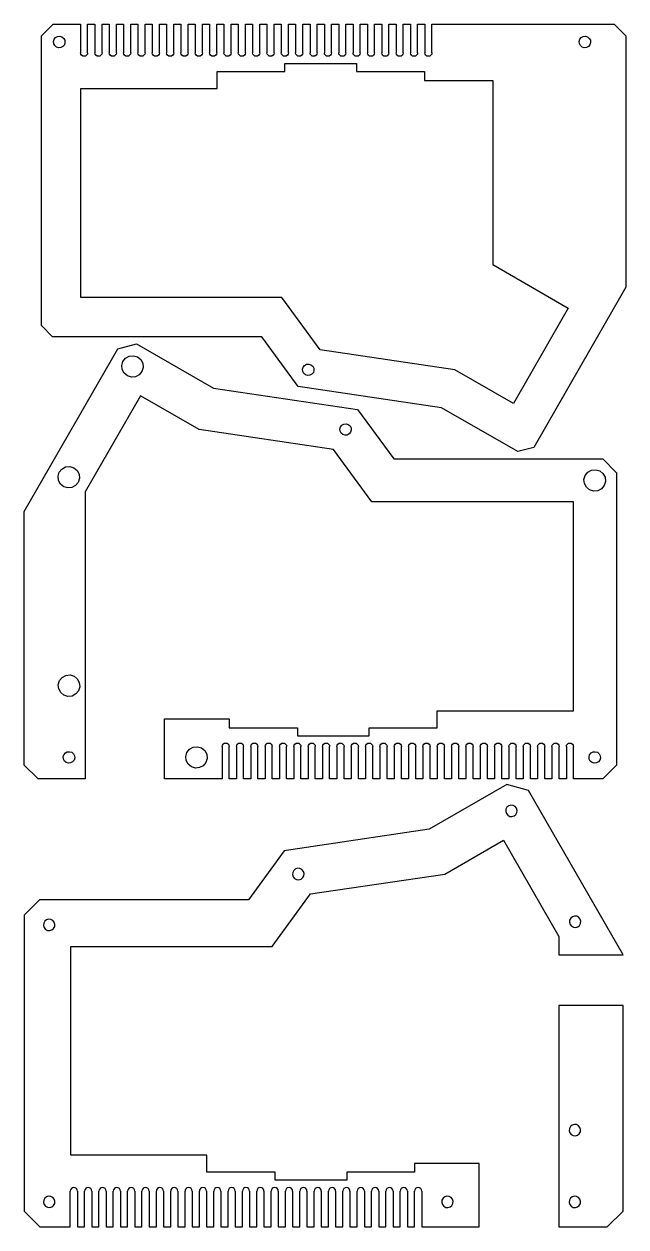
# Model space of a CAD drawing. Header units: millimetres. Extents: x 5 to 388, y 53 to 389.
# Drawn here: x 220.6 to 388.4, y 52.9 to 388.5 of the extents above; entities that cross this region are included whole.
import ezdxf

# ---------------------------------------------------------------- set-up
doc = ezdxf.new("R2010")
doc.units = ezdxf.units.MM

msp = doc.modelspace()

# ---------------------------------------------------------------- linework, layer by layer
at = {"color": 7, "linetype": 'Continuous'}
for p, q in [((225.41, 385.23), (228.66, 388.47)), ((228.66, 388.47), (236.32, 388.47)), ((236.32, 388.47), (236.32, 380.47)), ((238.32, 388.47), (240.32, 388.47)), ((238.32, 380.47), (238.32, 388.47)), ((240.32, 388.47), (240.32, 380.47)), ((242.32, 388.47), (244.32, 388.47)), ((242.32, 380.47), (242.32, 388.47)), ((244.32, 388.47), (244.32, 380.47)), ((246.32, 388.47), (248.32, 388.47)), ((246.32, 380.47), (246.32, 388.47)), ((248.32, 388.47), (248.32, 380.47)), ((250.32, 388.47), (252.32, 388.47)), ((250.32, 380.47), (250.32, 388.47)), ((252.32, 388.47), (252.32, 380.47)), ((254.32, 388.47), (256.32, 388.47)), ((254.32, 380.47), (254.32, 388.47)), ((256.32, 388.47), (256.32, 380.47)), ((258.32, 388.47), (260.32, 388.47)), ((258.32, 380.47), (258.32, 388.47)), ((260.32, 388.47), (260.32, 380.47)), ((262.32, 388.47), (264.32, 388.47)), ((262.32, 380.47), (262.32, 388.47)), ((264.32, 388.47), (264.32, 380.47)), ((266.32, 388.47), (268.32, 388.47)), ((266.32, 380.47), (266.32, 388.47)), ((268.32, 388.47), (268.32, 380.47)), ((270.32, 388.47), (272.32, 388.47)), ((270.32, 380.47), (270.32, 388.47)), ((272.32, 388.47), (272.32, 380.47)), ((274.32, 388.47), (276.32, 388.47)), ((274.32, 380.47), (274.32, 388.47)), ((276.32, 388.47), (276.32, 380.47)), ((278.32, 388.47), (280.32, 388.47)), ((278.32, 380.47), (278.32, 388.47)), ((280.32, 388.47), (280.32, 380.47)), ((282.32, 388.47), (284.32, 388.47)), ((282.32, 380.47), (282.32, 388.47)), ((284.32, 388.47), (284.32, 380.47)), ((286.32, 388.47), (288.32, 388.47)), ((286.32, 380.47), (286.32, 388.47)), ((288.32, 388.47), (288.32, 380.47)), ((290.32, 388.47), (292.32, 388.47)), ((290.32, 380.47), (290.32, 388.47)), ((292.32, 388.47), (292.32, 380.47)), ((294.32, 388.47), (296.32, 388.47)), ((294.32, 380.47), (294.32, 388.47)), ((296.32, 388.47), (296.32, 380.47)), ((298.32, 388.47), (300.32, 388.47)), ((298.32, 380.47), (298.32, 388.47)), ((300.32, 388.47), (300.32, 380.47)), ((302.32, 388.47), (304.32, 388.47)), ((302.32, 380.47), (302.32, 388.47)), ((304.32, 388.47), (304.32, 380.47)), ((306.32, 388.47), (308.32, 388.47)), ((306.32, 380.47), (306.32, 388.47)), ((308.32, 388.47), (308.32, 380.47)), ((310.32, 388.47), (312.32, 388.47)), ((310.32, 380.47), (310.32, 388.47)), ((312.32, 388.47), (312.32, 380.47)), ((314.32, 388.47), (316.32, 388.47)), ((314.32, 380.47), (314.32, 388.47)), ((316.32, 388.47), (316.32, 380.47)), ((318.32, 388.47), (320.32, 388.47)), ((318.32, 380.47), (318.32, 388.47)), ((320.32, 388.47), (320.32, 380.47)), ((322.32, 388.47), (324.32, 388.47)), ((322.32, 380.47), (322.32, 388.47)), ((324.32, 388.47), (324.32, 380.47)), ((326.32, 388.47), (328.32, 388.47)), ((326.32, 380.47), (326.32, 388.47)), ((328.32, 388.47), (328.32, 380.47)), ((330.32, 388.47), (332.32, 388.47)), ((330.32, 380.47), (330.32, 388.47)), ((332.32, 388.47), (332.32, 380.47)), ((334.32, 388.47), (385.17, 388.47)), ((334.32, 380.47), (334.32, 388.47)), ((385.17, 388.47), (388.42, 385.23)), ((225.41, 304.33), (225.41, 385.23)), ((388.42, 385.23), (388.42, 315.11)), ((293.28, 375.22), (293.28, 377.47)), ((293.28, 377.47), (313.28, 377.47)), ((313.28, 377.47), (313.28, 375.22)), ((274.41, 370.47), (274.41, 375.22)), ((274.41, 375.22), (293.28, 375.22)), ((313.28, 375.22), (332.28, 375.22)), ((332.28, 375.22), (332.28, 372.72)), ((332.28, 372.72), (351.28, 372.72)), ((351.28, 372.72), (351.28, 321.36)), ((236.41, 312.22), (236.41, 370.47)), ((236.41, 370.47), (274.41, 370.47)), ((351.28, 321.36), (372.34, 309.17)), ((292.51, 312.22), (236.41, 312.22)), ((303.2, 297.58), (292.51, 312.22)), ((388.42, 315.11), (362.72, 270.38)), ((372.34, 309.17), (370.96, 306.81)), ((370.96, 306.81), (357.05, 282.6)), ((228.52, 301.22), (225.41, 304.33)), ((286.92, 301.22), (228.52, 301.22)), ((246.7, 297.83), (251.92, 299.24)), ((251.92, 299.24), (273.39, 286.89)), ((297.03, 287.38), (286.92, 301.22)), ((220.66, 252.51), (246.7, 297.83)), ((340.7, 292.01), (303.2, 297.58)), ((357.05, 282.6), (340.7, 292.01)), ((273.39, 286.89), (313.61, 280.91)), ((337.02, 281.43), (297.03, 287.38)), ((253.03, 284.76), (237.62, 257.94)), ((269.38, 275.35), (253.03, 284.76)), ((313.61, 280.91), (323.66, 267.14)), ((358.29, 269.19), (337.02, 281.43)), ((306.88, 269.78), (269.38, 275.35)), ((317.56, 255.14), (306.88, 269.78)), ((362.72, 270.38), (358.29, 269.19)), ((323.66, 267.14), (381.97, 267.14)), ((381.97, 267.14), (385.8, 263.31)), ((385.8, 263.31), (385.8, 181.72)), ((237.62, 257.94), (237.62, 177.88)), ((373.8, 255.14), (317.56, 255.14)), ((373.8, 196.89), (373.8, 255.14)), ((220.66, 181.71), (220.66, 252.51)), ((335.8, 196.89), (373.8, 196.89)), ((335.8, 192.14), (335.8, 196.89)), ((259.79, 194.64), (277.79, 194.64)), ((259.79, 177.88), (259.79, 194.64)), ((277.79, 194.64), (277.79, 192.14)), ((277.79, 192.14), (296.79, 192.14)), ((296.79, 192.14), (296.79, 189.89)), ((316.8, 192.14), (335.8, 192.14)), ((316.8, 189.89), (316.8, 192.14)), ((296.79, 189.89), (316.8, 189.89)), ((275.8, 186.89), (275.8, 177.88)), ((277.8, 177.88), (277.8, 186.89)), ((279.8, 186.89), (279.8, 177.88)), ((281.8, 177.88), (281.8, 186.89)), ((283.8, 186.89), (283.8, 177.88)), ((285.8, 177.89), (285.8, 186.89)), ((287.8, 186.89), (287.8, 177.89)), ((289.8, 177.89), (289.8, 186.89)), ((291.8, 186.89), (291.8, 177.89)), ((293.8, 177.89), (293.8, 186.89)), ((295.8, 186.89), (295.8, 177.89)), ((297.8, 177.89), (297.8, 186.89)), ((299.8, 186.89), (299.8, 177.89)), ((301.8, 177.89), (301.8, 186.89)), ((303.8, 186.89), (303.8, 177.89)), ((305.8, 177.89), (305.8, 186.89)), ((307.8, 186.89), (307.8, 177.89)), ((309.8, 177.89), (309.8, 186.89)), ((311.8, 186.89), (311.8, 177.89)), ((313.8, 177.89), (313.8, 186.89)), ((315.8, 186.89), (315.8, 177.89)), ((317.8, 177.89), (317.8, 186.89)), ((319.8, 186.89), (319.8, 177.89)), ((321.8, 177.89), (321.8, 186.89)), ((323.8, 186.89), (323.8, 177.89)), ((325.8, 177.89), (325.8, 186.89)), ((327.8, 186.89), (327.8, 177.89)), ((329.8, 177.89), (329.8, 186.89)), ((331.8, 186.89), (331.8, 177.89)), ((333.8, 177.89), (333.8, 186.89)), ((335.8, 186.89), (335.8, 177.89)), ((337.8, 177.89), (337.8, 186.89)), ((339.8, 186.89), (339.8, 177.89)), ((341.8, 177.89), (341.8, 186.89)), ((343.8, 186.89), (343.8, 177.89)), ((345.8, 177.89), (345.8, 186.89)), ((347.8, 186.89), (347.8, 177.89)), ((349.8, 177.89), (349.8, 186.89)), ((351.8, 186.89), (351.8, 177.89)), ((353.8, 177.89), (353.8, 186.89)), ((355.8, 186.89), (355.8, 177.89)), ((357.8, 177.89), (357.8, 186.89)), ((359.8, 186.89), (359.8, 177.89)), ((361.8, 177.89), (361.8, 186.89)), ((363.8, 186.89), (363.8, 177.89)), ((365.8, 177.89), (365.8, 186.89)), ((367.8, 186.89), (367.8, 177.89)), ((369.8, 177.89), (369.8, 186.89)), ((371.8, 186.89), (371.8, 177.89)), ((373.8, 177.89), (373.8, 186.89)), ((224.49, 177.88), (220.66, 181.71)), ((385.8, 181.72), (381.97, 177.89)), ((237.62, 177.88), (224.49, 177.88)), ((275.8, 177.88), (259.79, 177.88)), ((279.8, 177.88), (277.8, 177.88)), ((282.79, 177.88), (281.8, 177.88)), ((283.8, 177.88), (282.79, 177.88)), ((287.8, 177.89), (285.8, 177.89)), ((291.8, 177.89), (289.8, 177.89)), ((295.8, 177.89), (293.8, 177.89)), ((299.8, 177.89), (297.8, 177.89)), ((303.8, 177.89), (301.8, 177.89)), ((307.8, 177.89), (305.8, 177.89)), ((311.8, 177.89), (309.8, 177.89)), ((315.8, 177.89), (313.8, 177.89)), ((319.8, 177.89), (317.8, 177.89)), ((323.8, 177.89), (321.8, 177.89)), ((327.8, 177.89), (325.8, 177.89)), ((331.8, 177.89), (329.8, 177.89)), ((335.8, 177.89), (333.8, 177.89)), ((339.8, 177.89), (337.8, 177.89)), ((343.8, 177.89), (341.8, 177.89)), ((347.8, 177.89), (345.8, 177.89)), ((351.8, 177.89), (349.8, 177.89)), ((355.8, 177.89), (353.8, 177.89)), ((359.8, 177.89), (357.8, 177.89)), ((363.8, 177.89), (361.8, 177.89)), ((367.8, 177.89), (365.8, 177.89)), ((371.8, 177.89), (369.8, 177.89)), ((381.97, 177.89), (373.8, 177.89)), ((355.23, 176.32), (333.57, 163.85)), ((361.26, 174.69), (355.23, 176.32)), ((387.64, 128.78), (361.26, 174.69)), ((333.57, 163.85), (293.13, 157.84)), ((293.13, 157.84), (283.13, 144.14)), ((337.92, 151.35), (354.27, 160.76)), ((354.27, 160.76), (369.68, 133.94)), ((300.42, 145.78), (337.92, 151.35)), ((289.74, 131.14), (300.42, 145.78)), ((224.91, 144.14), (220.59, 139.82)), ((283.13, 144.14), (224.91, 144.14)), ((220.59, 139.82), (220.59, 57.3)), ((233.59, 72.89), (233.59, 131.14)), ((233.59, 131.14), (289.74, 131.14)), ((369.68, 133.94), (369.68, 128.78)), ((369.68, 128.78), (387.64, 128.78)), ((387.64, 114.63), (369.68, 114.63)), ((369.68, 114.63), (369.68, 52.88)), ((387.64, 57.3), (387.64, 114.63)), ((271.59, 72.89), (233.59, 72.89)), ((271.59, 68.13), (271.59, 72.89)), ((347.5, 70.63), (329.5, 70.63)), ((329.5, 70.63), (329.5, 68.13)), ((347.5, 56.63), (347.5, 70.63)), ((290.59, 68.13), (271.59, 68.13)), ((290.59, 65.89), (290.59, 68.13)), ((329.5, 68.13), (310.59, 68.13)), ((310.59, 68.13), (310.59, 65.89)), ((310.59, 65.89), (290.59, 65.89)), ((233.47, 52.88), (233.47, 62.88)), ((235.47, 62.88), (235.47, 52.88)), ((237.47, 52.88), (237.47, 62.88)), ((239.47, 62.88), (239.47, 52.88)), ((241.47, 52.88), (241.47, 62.88)), ((243.47, 62.88), (243.47, 52.88)), ((245.47, 52.88), (245.47, 62.88)), ((247.47, 62.88), (247.47, 52.88)), ((249.47, 52.88), (249.47, 62.88)), ((251.47, 62.88), (251.47, 52.88)), ((253.47, 52.88), (253.47, 62.88)), ((255.47, 62.88), (255.47, 52.88)), ((257.47, 52.88), (257.47, 62.88)), ((259.47, 62.88), (259.47, 52.88)), ((261.47, 52.88), (261.47, 62.88)), ((263.47, 62.88), (263.47, 52.88)), ((265.47, 52.88), (265.47, 62.88)), ((267.47, 62.88), (267.47, 52.88)), ((269.47, 52.88), (269.47, 62.88)), ((271.47, 62.88), (271.47, 52.88)), ((273.47, 52.88), (273.47, 62.88)), ((275.47, 62.88), (275.47, 52.88)), ((277.47, 52.88), (277.47, 62.88)), ((279.47, 62.88), (279.47, 52.88)), ((281.47, 52.88), (281.47, 62.88)), ((283.47, 62.88), (283.47, 52.88)), ((285.47, 52.88), (285.47, 62.88)), ((287.47, 62.88), (287.47, 52.88)), ((289.47, 52.88), (289.47, 62.88)), ((291.47, 62.88), (291.47, 52.88)), ((293.47, 52.88), (293.47, 62.88)), ((295.47, 62.88), (295.47, 52.88)), ((297.47, 52.88), (297.47, 62.88)), ((299.47, 62.88), (299.47, 52.88)), ((301.47, 52.88), (301.47, 62.88)), ((303.47, 62.88), (303.47, 52.88)), ((305.47, 52.88), (305.47, 62.88)), ((307.47, 62.88), (307.47, 52.88)), ((309.47, 52.88), (309.47, 62.88)), ((311.47, 62.88), (311.47, 52.88)), ((313.47, 52.88), (313.47, 62.88)), ((315.47, 62.88), (315.47, 52.88)), ((317.47, 52.88), (317.47, 62.88)), ((319.47, 62.88), (319.47, 52.88)), ((321.47, 52.88), (321.47, 62.88)), ((323.47, 62.88), (323.47, 52.88)), ((325.47, 52.88), (325.47, 62.88)), ((327.47, 62.88), (327.47, 52.88)), ((329.47, 52.88), (329.47, 62.88)), ((331.47, 62.88), (331.47, 52.88)), ((220.59, 57.3), (225.01, 52.88)), ((383.22, 52.88), (387.64, 57.3)), ((347.5, 52.88), (347.5, 56.63)), ((225.01, 52.88), (233.47, 52.88)), ((235.47, 52.88), (237.47, 52.88)), ((239.47, 52.88), (241.47, 52.88)), ((243.47, 52.88), (245.47, 52.88)), ((247.47, 52.88), (249.47, 52.88)), ((251.47, 52.88), (253.47, 52.88)), ((255.47, 52.88), (257.47, 52.88)), ((259.47, 52.88), (261.47, 52.88)), ((263.47, 52.88), (265.47, 52.88)), ((267.47, 52.88), (269.47, 52.88)), ((271.47, 52.88), (273.47, 52.88)), ((275.47, 52.88), (277.47, 52.88)), ((279.47, 52.88), (281.47, 52.88)), ((283.47, 52.88), (285.47, 52.88)), ((287.47, 52.88), (289.47, 52.88)), ((291.47, 52.88), (293.47, 52.88)), ((295.47, 52.88), (297.47, 52.88)), ((299.47, 52.88), (301.47, 52.88)), ((303.47, 52.88), (305.47, 52.88)), ((307.47, 52.88), (309.47, 52.88)), ((311.47, 52.88), (313.47, 52.88)), ((315.47, 52.88), (317.47, 52.88)), ((319.47, 52.88), (321.47, 52.88)), ((323.47, 52.88), (325.47, 52.88)), ((327.47, 52.88), (329.47, 52.88)), ((331.47, 52.88), (347.5, 52.88)), ((369.68, 52.88), (383.22, 52.88))]:
    msp.add_line(p, q, dxfattribs=at)
at = {"color": 7, "linetype": 'Continuous', "flags": 128}
for points in [[(231.94, 383.94), (232, 383.31), (231.82, 382.72), (231.43, 382.23), (230.88, 381.94), (230.26, 381.88), (229.66, 382.06), (229.18, 382.45), (228.88, 383), (228.82, 383.62), (229, 384.22), (229.39, 384.7), (229.94, 385), (230.57, 385.06), (231.16, 384.88), (231.65, 384.49), (231.94, 383.94)], [(378.49, 383.94), (378.55, 383.32), (378.37, 382.72), (377.98, 382.24), (377.43, 381.94), (376.81, 381.88), (376.21, 382.06), (375.73, 382.46), (375.43, 383.01), (375.37, 383.63), (375.55, 384.23), (375.94, 384.71), (376.49, 385), (377.11, 385.07), (377.71, 384.89), (378.19, 384.49), (378.49, 383.94)], [(238.32, 380.47), (238.25, 380.09), (238.03, 379.77), (237.71, 379.55), (237.32, 379.47), (236.94, 379.55), (236.62, 379.77), (236.4, 380.09), (236.32, 380.47)], [(242.32, 380.47), (242.25, 380.09), (242.03, 379.77), (241.71, 379.55), (241.32, 379.47), (240.94, 379.55), (240.62, 379.77), (240.4, 380.09), (240.32, 380.47)], [(246.32, 380.47), (246.25, 380.09), (246.03, 379.77), (245.71, 379.55), (245.32, 379.47), (244.94, 379.55), (244.62, 379.77), (244.4, 380.09), (244.32, 380.47)], [(250.32, 380.47), (250.25, 380.09), (250.03, 379.77), (249.71, 379.55), (249.32, 379.47), (248.94, 379.55), (248.62, 379.77), (248.4, 380.09), (248.32, 380.47)], [(254.32, 380.47), (254.25, 380.09), (254.03, 379.77), (253.71, 379.55), (253.32, 379.47), (252.94, 379.55), (252.62, 379.77), (252.4, 380.09), (252.32, 380.47)], [(258.32, 380.47), (258.25, 380.09), (258.03, 379.77), (257.71, 379.55), (257.32, 379.47), (256.94, 379.55), (256.62, 379.77), (256.4, 380.09), (256.32, 380.47)], [(262.32, 380.47), (262.25, 380.09), (262.03, 379.77), (261.71, 379.55), (261.32, 379.47), (260.94, 379.55), (260.62, 379.77), (260.4, 380.09), (260.32, 380.47)], [(266.32, 380.47), (266.25, 380.09), (266.03, 379.77), (265.71, 379.55), (265.32, 379.47), (264.94, 379.55), (264.62, 379.77), (264.4, 380.09), (264.32, 380.47)], [(270.32, 380.47), (270.25, 380.09), (270.03, 379.77), (269.71, 379.55), (269.32, 379.47), (268.94, 379.55), (268.62, 379.77), (268.4, 380.09), (268.32, 380.47)], [(274.32, 380.47), (274.25, 380.09), (274.03, 379.77), (273.71, 379.55), (273.32, 379.47), (272.94, 379.55), (272.62, 379.77), (272.4, 380.09), (272.32, 380.47)], [(278.32, 380.47), (278.25, 380.09), (278.03, 379.77), (277.71, 379.55), (277.32, 379.47), (276.94, 379.55), (276.62, 379.77), (276.4, 380.09), (276.32, 380.47)], [(282.32, 380.47), (282.25, 380.09), (282.03, 379.77), (281.71, 379.55), (281.32, 379.47), (280.94, 379.55), (280.62, 379.77), (280.4, 380.09), (280.32, 380.47)], [(286.32, 380.47), (286.25, 380.09), (286.03, 379.77), (285.71, 379.55), (285.32, 379.47), (284.94, 379.55), (284.62, 379.77), (284.4, 380.09), (284.32, 380.47)], [(290.32, 380.47), (290.25, 380.09), (290.03, 379.77), (289.71, 379.55), (289.32, 379.47), (288.94, 379.55), (288.62, 379.77), (288.4, 380.09), (288.32, 380.47)], [(294.32, 380.47), (294.25, 380.09), (294.03, 379.77), (293.71, 379.55), (293.32, 379.47), (292.94, 379.55), (292.62, 379.77), (292.4, 380.09), (292.32, 380.47)], [(298.32, 380.47), (298.25, 380.09), (298.03, 379.77), (297.71, 379.55), (297.32, 379.47), (296.94, 379.55), (296.62, 379.77), (296.4, 380.09), (296.32, 380.47)], [(302.32, 380.47), (302.25, 380.09), (302.03, 379.77), (301.71, 379.55), (301.32, 379.47), (300.94, 379.55), (300.62, 379.77), (300.4, 380.09), (300.32, 380.47)], [(306.32, 380.47), (306.25, 380.09), (306.03, 379.77), (305.71, 379.55), (305.32, 379.47), (304.94, 379.55), (304.62, 379.77), (304.4, 380.09), (304.32, 380.47)], [(310.32, 380.47), (310.25, 380.09), (310.03, 379.77), (309.71, 379.55), (309.32, 379.47), (308.94, 379.55), (308.62, 379.77), (308.4, 380.09), (308.32, 380.47)], [(314.32, 380.47), (314.25, 380.09), (314.03, 379.77), (313.71, 379.55), (313.32, 379.47), (312.94, 379.55), (312.62, 379.77), (312.4, 380.09), (312.32, 380.47)], [(318.32, 380.47), (318.25, 380.09), (318.03, 379.77), (317.71, 379.55), (317.32, 379.47), (316.94, 379.55), (316.62, 379.77), (316.4, 380.09), (316.32, 380.47)], [(322.32, 380.47), (322.25, 380.09), (322.03, 379.77), (321.71, 379.55), (321.32, 379.47), (320.94, 379.55), (320.62, 379.77), (320.4, 380.09), (320.32, 380.47)], [(326.32, 380.47), (326.25, 380.09), (326.03, 379.77), (325.71, 379.55), (325.32, 379.47), (324.94, 379.55), (324.62, 379.77), (324.4, 380.09), (324.32, 380.47)], [(330.32, 380.47), (330.25, 380.09), (330.03, 379.77), (329.71, 379.55), (329.32, 379.47), (328.94, 379.55), (328.62, 379.77), (328.4, 380.09), (328.32, 380.47)], [(334.32, 380.47), (334.25, 380.09), (334.03, 379.77), (333.71, 379.55), (333.32, 379.47), (332.94, 379.55), (332.62, 379.77), (332.4, 380.09), (332.32, 380.47)], [(253.69, 293.83), (253.8, 292.67), (253.47, 291.55), (252.72, 290.64), (251.69, 290.09), (250.53, 289.97), (249.41, 290.31), (248.5, 291.05), (247.95, 292.08), (247.83, 293.25), (248.17, 294.37), (248.91, 295.27), (249.94, 295.83), (251.1, 295.94), (252.23, 295.61), (253.13, 294.87), (253.69, 293.83)], [(301.36, 292.48), (301.43, 291.86), (301.25, 291.26), (300.85, 290.78), (300.3, 290.48), (299.68, 290.42), (299.08, 290.6), (298.6, 291), (298.3, 291.55), (298.24, 292.17), (298.42, 292.77), (298.82, 293.25), (299.37, 293.55), (299.99, 293.61), (300.59, 293.43), (301.07, 293.03), (301.36, 292.48)], [(311.77, 275.81), (311.83, 275.19), (311.65, 274.59), (311.26, 274.11), (310.71, 273.81), (310.09, 273.75), (309.49, 273.93), (309.01, 274.33), (308.71, 274.88), (308.65, 275.5), (308.83, 276.09), (309.22, 276.58), (309.77, 276.87), (310.39, 276.94), (310.99, 276.76), (311.48, 276.36), (311.77, 275.81)], [(235.92, 262.91), (236.03, 261.74), (235.7, 260.62), (234.95, 259.71), (233.92, 259.16), (232.76, 259.04), (231.64, 259.38), (230.73, 260.12), (230.18, 261.15), (230.06, 262.32), (230.4, 263.44), (231.14, 264.34), (232.17, 264.9), (233.33, 265.01), (234.45, 264.68), (235.36, 263.94), (235.92, 262.91)], [(382.58, 262.02), (382.7, 260.85), (382.36, 259.73), (381.62, 258.82), (380.59, 258.27), (379.42, 258.15), (378.3, 258.49), (377.39, 259.23), (376.84, 260.26), (376.72, 261.43), (377.06, 262.55), (377.8, 263.45), (378.83, 264.01), (380, 264.13), (381.12, 263.79), (382.02, 263.05), (382.58, 262.02)], [(235.98, 204.76), (236.1, 203.6), (235.76, 202.48), (235.02, 201.57), (233.99, 201.01), (232.83, 200.9), (231.71, 201.23), (230.8, 201.98), (230.25, 203.01), (230.13, 204.17), (230.47, 205.29), (231.21, 206.2), (232.24, 206.75), (233.4, 206.87), (234.52, 206.53), (235.43, 205.79), (235.98, 204.76)], [(234.65, 184.35), (234.71, 183.73), (234.53, 183.13), (234.13, 182.65), (233.58, 182.35), (232.96, 182.29), (232.36, 182.47), (231.88, 182.87), (231.59, 183.42), (231.52, 184.04), (231.7, 184.63), (232.1, 185.12), (232.65, 185.41), (233.27, 185.48), (233.87, 185.3), (234.35, 184.9), (234.65, 184.35)], [(271.52, 184.76), (271.64, 183.6), (271.3, 182.48), (270.56, 181.57), (269.53, 181.02), (268.36, 180.9), (267.24, 181.24), (266.34, 181.98), (265.78, 183.01), (265.67, 184.17), (266, 185.29), (266.74, 186.2), (267.77, 186.75), (268.94, 186.87), (270.06, 186.53), (270.97, 185.79), (271.52, 184.76)], [(275.8, 186.89), (275.88, 187.27), (276.09, 187.6), (276.42, 187.81), (276.8, 187.89), (277.18, 187.81), (277.51, 187.6), (277.72, 187.27), (277.8, 186.89)], [(279.8, 186.89), (279.88, 187.27), (280.09, 187.6), (280.42, 187.81), (280.8, 187.89), (281.18, 187.81), (281.51, 187.6), (281.72, 187.27), (281.8, 186.89)], [(283.8, 186.89), (283.88, 187.27), (284.09, 187.6), (284.42, 187.81), (284.8, 187.89), (285.18, 187.81), (285.51, 187.6), (285.72, 187.27), (285.8, 186.89)], [(287.8, 186.89), (287.88, 187.27), (288.09, 187.6), (288.42, 187.81), (288.8, 187.89), (289.18, 187.81), (289.51, 187.6), (289.72, 187.27), (289.8, 186.89)], [(291.8, 186.89), (291.88, 187.27), (292.09, 187.6), (292.42, 187.81), (292.8, 187.89), (293.18, 187.81), (293.51, 187.6), (293.72, 187.27), (293.8, 186.89)], [(295.8, 186.89), (295.88, 187.27), (296.09, 187.6), (296.42, 187.81), (296.8, 187.89), (297.18, 187.81), (297.51, 187.6), (297.72, 187.27), (297.8, 186.89)], [(299.8, 186.89), (299.88, 187.27), (300.09, 187.6), (300.42, 187.81), (300.8, 187.89), (301.18, 187.81), (301.51, 187.6), (301.72, 187.27), (301.8, 186.89)], [(303.8, 186.89), (303.88, 187.27), (304.09, 187.6), (304.42, 187.81), (304.8, 187.89), (305.18, 187.81), (305.51, 187.6), (305.72, 187.27), (305.8, 186.89)], [(307.8, 186.89), (307.88, 187.27), (308.09, 187.6), (308.42, 187.81), (308.8, 187.89), (309.18, 187.81), (309.51, 187.6), (309.72, 187.27), (309.8, 186.89)], [(311.8, 186.89), (311.88, 187.27), (312.09, 187.6), (312.42, 187.81), (312.8, 187.89), (313.18, 187.81), (313.51, 187.6), (313.72, 187.27), (313.8, 186.89)], [(315.8, 186.89), (315.88, 187.27), (316.09, 187.6), (316.42, 187.81), (316.8, 187.89), (317.18, 187.81), (317.51, 187.6), (317.72, 187.27), (317.8, 186.89)], [(319.8, 186.89), (319.88, 187.27), (320.09, 187.6), (320.42, 187.81), (320.8, 187.89), (321.18, 187.81), (321.51, 187.6), (321.72, 187.27), (321.8, 186.89)], [(323.8, 186.89), (323.88, 187.27), (324.09, 187.6), (324.42, 187.81), (324.8, 187.89), (325.18, 187.81), (325.51, 187.6), (325.72, 187.27), (325.8, 186.89)], [(327.8, 186.89), (327.88, 187.27), (328.09, 187.6), (328.42, 187.81), (328.8, 187.89), (329.18, 187.81), (329.51, 187.6), (329.72, 187.27), (329.8, 186.89)], [(331.8, 186.89), (331.88, 187.27), (332.09, 187.6), (332.42, 187.81), (332.8, 187.89), (333.18, 187.81), (333.51, 187.6), (333.72, 187.27), (333.8, 186.89)], [(335.8, 186.89), (335.88, 187.27), (336.09, 187.6), (336.42, 187.81), (336.8, 187.89), (337.18, 187.81), (337.51, 187.6), (337.72, 187.27), (337.8, 186.89)], [(339.8, 186.89), (339.88, 187.27), (340.09, 187.6), (340.42, 187.81), (340.8, 187.89), (341.18, 187.81), (341.51, 187.6), (341.72, 187.27), (341.8, 186.89)], [(343.8, 186.89), (343.88, 187.27), (344.09, 187.6), (344.42, 187.81), (344.8, 187.89), (345.18, 187.81), (345.51, 187.6), (345.72, 187.27), (345.8, 186.89)], [(347.8, 186.89), (347.88, 187.27), (348.09, 187.6), (348.42, 187.81), (348.8, 187.89), (349.18, 187.81), (349.51, 187.6), (349.72, 187.27), (349.8, 186.89)], [(351.8, 186.89), (351.88, 187.27), (352.09, 187.6), (352.42, 187.81), (352.8, 187.89), (353.18, 187.81), (353.51, 187.6), (353.72, 187.27), (353.8, 186.89)], [(355.8, 186.89), (355.88, 187.27), (356.09, 187.6), (356.42, 187.81), (356.8, 187.89), (357.18, 187.81), (357.51, 187.6), (357.72, 187.27), (357.8, 186.89)], [(359.8, 186.89), (359.88, 187.27), (360.09, 187.6), (360.42, 187.81), (360.8, 187.89), (361.18, 187.81), (361.51, 187.6), (361.72, 187.27), (361.8, 186.89)], [(363.8, 186.89), (363.88, 187.27), (364.09, 187.6), (364.42, 187.81), (364.8, 187.89), (365.18, 187.81), (365.51, 187.6), (365.72, 187.27), (365.8, 186.89)], [(367.8, 186.89), (367.88, 187.27), (368.09, 187.6), (368.42, 187.81), (368.8, 187.89), (369.18, 187.81), (369.51, 187.6), (369.72, 187.27), (369.8, 186.89)], [(371.8, 186.89), (371.88, 187.27), (372.09, 187.6), (372.42, 187.81), (372.8, 187.89), (373.18, 187.81), (373.51, 187.6), (373.72, 187.27), (373.8, 186.89)], [(381.24, 184.36), (381.3, 183.74), (381.12, 183.14), (380.73, 182.66), (380.18, 182.36), (379.56, 182.3), (378.96, 182.48), (378.47, 182.87), (378.18, 183.42), (378.12, 184.04), (378.3, 184.64), (378.69, 185.12), (379.24, 185.42), (379.86, 185.48), (380.46, 185.3), (380.94, 184.91), (381.24, 184.36)], [(358.01, 168.49), (358.07, 169.11), (357.89, 169.71), (357.5, 170.19), (356.95, 170.49), (356.33, 170.55), (355.73, 170.37), (355.25, 169.98), (354.95, 169.43), (354.89, 168.8), (355.07, 168.21), (355.46, 167.72), (356.01, 167.43), (356.63, 167.36), (357.23, 167.54), (357.71, 167.94), (358.01, 168.49)], [(298.59, 150.88), (298.65, 151.5), (298.47, 152.09), (298.07, 152.58), (297.52, 152.87), (296.9, 152.94), (296.3, 152.76), (295.82, 152.36), (295.53, 151.81), (295.46, 151.19), (295.64, 150.59), (296.04, 150.11), (296.59, 149.81), (297.21, 149.75), (297.81, 149.93), (298.29, 150.33), (298.59, 150.88)], [(229.12, 136.67), (229.18, 137.29), (229, 137.89), (228.61, 138.37), (228.06, 138.67), (227.43, 138.73), (226.84, 138.55), (226.35, 138.16), (226.06, 137.61), (226, 136.99), (226.17, 136.39), (226.57, 135.9), (227.12, 135.61), (227.74, 135.55), (228.34, 135.73), (228.82, 136.12), (229.12, 136.67)], [(375.78, 137.56), (375.84, 138.18), (375.66, 138.78), (375.27, 139.26), (374.72, 139.56), (374.1, 139.62), (373.5, 139.44), (373.02, 139.05), (372.72, 138.5), (372.66, 137.87), (372.84, 137.28), (373.23, 136.79), (373.78, 136.5), (374.4, 136.44), (375, 136.62), (375.49, 137.01), (375.78, 137.56)], [(375.71, 79.42), (375.77, 80.04), (375.59, 80.64), (375.2, 81.12), (374.65, 81.42), (374.03, 81.48), (373.43, 81.3), (372.95, 80.9), (372.65, 80.35), (372.59, 79.73), (372.77, 79.13), (373.16, 78.65), (373.71, 78.36), (374.33, 78.29), (374.93, 78.47), (375.42, 78.87), (375.71, 79.42)], [(235.47, 62.88), (235.4, 63.27), (235.18, 63.59), (234.86, 63.81), (234.47, 63.88), (234.09, 63.81), (233.77, 63.59), (233.55, 63.27), (233.47, 62.88)], [(239.47, 62.88), (239.4, 63.27), (239.18, 63.59), (238.86, 63.81), (238.47, 63.88), (238.09, 63.81), (237.77, 63.59), (237.55, 63.27), (237.47, 62.88)], [(243.47, 62.88), (243.4, 63.27), (243.18, 63.59), (242.86, 63.81), (242.47, 63.88), (242.09, 63.81), (241.77, 63.59), (241.55, 63.27), (241.47, 62.88)], [(247.47, 62.88), (247.4, 63.27), (247.18, 63.59), (246.86, 63.81), (246.47, 63.88), (246.09, 63.81), (245.77, 63.59), (245.55, 63.27), (245.47, 62.88)], [(251.47, 62.88), (251.4, 63.27), (251.18, 63.59), (250.86, 63.81), (250.47, 63.88), (250.09, 63.81), (249.77, 63.59), (249.55, 63.27), (249.47, 62.88)], [(255.47, 62.88), (255.4, 63.27), (255.18, 63.59), (254.86, 63.81), (254.47, 63.88), (254.09, 63.81), (253.77, 63.59), (253.55, 63.27), (253.47, 62.88)], [(259.47, 62.88), (259.4, 63.27), (259.18, 63.59), (258.86, 63.81), (258.47, 63.88), (258.09, 63.81), (257.77, 63.59), (257.55, 63.27), (257.47, 62.88)], [(263.47, 62.88), (263.4, 63.27), (263.18, 63.59), (262.86, 63.81), (262.47, 63.88), (262.09, 63.81), (261.77, 63.59), (261.55, 63.27), (261.47, 62.88)], [(267.47, 62.88), (267.4, 63.27), (267.18, 63.59), (266.86, 63.81), (266.47, 63.88), (266.09, 63.81), (265.77, 63.59), (265.55, 63.27), (265.47, 62.88)], [(271.47, 62.88), (271.4, 63.27), (271.18, 63.59), (270.86, 63.81), (270.47, 63.88), (270.09, 63.81), (269.77, 63.59), (269.55, 63.27), (269.47, 62.88)], [(275.47, 62.88), (275.4, 63.27), (275.18, 63.59), (274.86, 63.81), (274.47, 63.88), (274.09, 63.81), (273.77, 63.59), (273.55, 63.27), (273.47, 62.88)], [(279.47, 62.88), (279.4, 63.27), (279.18, 63.59), (278.86, 63.81), (278.47, 63.88), (278.09, 63.81), (277.77, 63.59), (277.55, 63.27), (277.47, 62.88)], [(283.47, 62.88), (283.4, 63.27), (283.18, 63.59), (282.86, 63.81), (282.47, 63.88), (282.09, 63.81), (281.77, 63.59), (281.55, 63.27), (281.47, 62.88)], [(287.47, 62.88), (287.4, 63.27), (287.18, 63.59), (286.86, 63.81), (286.47, 63.88), (286.09, 63.81), (285.77, 63.59), (285.55, 63.27), (285.47, 62.88)], [(291.47, 62.88), (291.4, 63.27), (291.18, 63.59), (290.86, 63.81), (290.47, 63.88), (290.09, 63.81), (289.77, 63.59), (289.55, 63.27), (289.47, 62.88)], [(295.47, 62.88), (295.4, 63.27), (295.18, 63.59), (294.86, 63.81), (294.47, 63.88), (294.09, 63.81), (293.77, 63.59), (293.55, 63.27), (293.47, 62.88)], [(299.47, 62.88), (299.4, 63.27), (299.18, 63.59), (298.86, 63.81), (298.47, 63.88), (298.09, 63.81), (297.77, 63.59), (297.55, 63.27), (297.47, 62.88)], [(303.47, 62.88), (303.4, 63.27), (303.18, 63.59), (302.86, 63.81), (302.47, 63.88), (302.09, 63.81), (301.77, 63.59), (301.55, 63.27), (301.47, 62.88)], [(307.47, 62.88), (307.4, 63.27), (307.18, 63.59), (306.86, 63.81), (306.47, 63.88), (306.09, 63.81), (305.77, 63.59), (305.55, 63.27), (305.47, 62.88)], [(311.47, 62.88), (311.4, 63.27), (311.18, 63.59), (310.86, 63.81), (310.47, 63.88), (310.09, 63.81), (309.77, 63.59), (309.55, 63.27), (309.47, 62.88)], [(315.47, 62.88), (315.4, 63.27), (315.18, 63.59), (314.86, 63.81), (314.47, 63.88), (314.09, 63.81), (313.77, 63.59), (313.55, 63.27), (313.47, 62.88)], [(319.47, 62.88), (319.4, 63.27), (319.18, 63.59), (318.86, 63.81), (318.47, 63.88), (318.09, 63.81), (317.77, 63.59), (317.55, 63.27), (317.47, 62.88)], [(323.47, 62.88), (323.4, 63.27), (323.18, 63.59), (322.86, 63.81), (322.47, 63.88), (322.09, 63.81), (321.77, 63.59), (321.55, 63.27), (321.47, 62.88)], [(327.47, 62.88), (327.4, 63.27), (327.18, 63.59), (326.86, 63.81), (326.47, 63.88), (326.09, 63.81), (325.77, 63.59), (325.55, 63.27), (325.47, 62.88)], [(331.47, 62.88), (331.4, 63.27), (331.18, 63.59), (330.86, 63.81), (330.47, 63.88), (330.09, 63.81), (329.77, 63.59), (329.55, 63.27), (329.47, 62.88)], [(229.12, 59.42), (229.18, 60.04), (229, 60.64), (228.61, 61.12), (228.06, 61.42), (227.43, 61.48), (226.84, 61.3), (226.35, 60.91), (226.06, 60.36), (226, 59.74), (226.17, 59.14), (226.57, 58.66), (227.12, 58.36), (227.74, 58.3), (228.34, 58.48), (228.82, 58.87), (229.12, 59.42)], [(340.18, 59.42), (340.24, 60.04), (340.06, 60.64), (339.66, 61.12), (339.11, 61.41), (338.49, 61.48), (337.89, 61.3), (337.41, 60.9), (337.12, 60.35), (337.05, 59.73), (337.23, 59.13), (337.63, 58.65), (338.18, 58.35), (338.8, 58.29), (339.4, 58.47), (339.88, 58.87), (340.18, 59.42)], [(375.71, 59.42), (375.77, 60.04), (375.59, 60.63), (375.2, 61.12), (374.65, 61.41), (374.03, 61.48), (373.43, 61.3), (372.95, 60.9), (372.65, 60.35), (372.59, 59.73), (372.77, 59.13), (373.16, 58.65), (373.71, 58.35), (374.33, 58.29), (374.93, 58.47), (375.42, 58.87), (375.71, 59.42)]]:
    msp.add_lwpolyline(points, dxfattribs=at)

doc.saveas('drawing.dxf')
